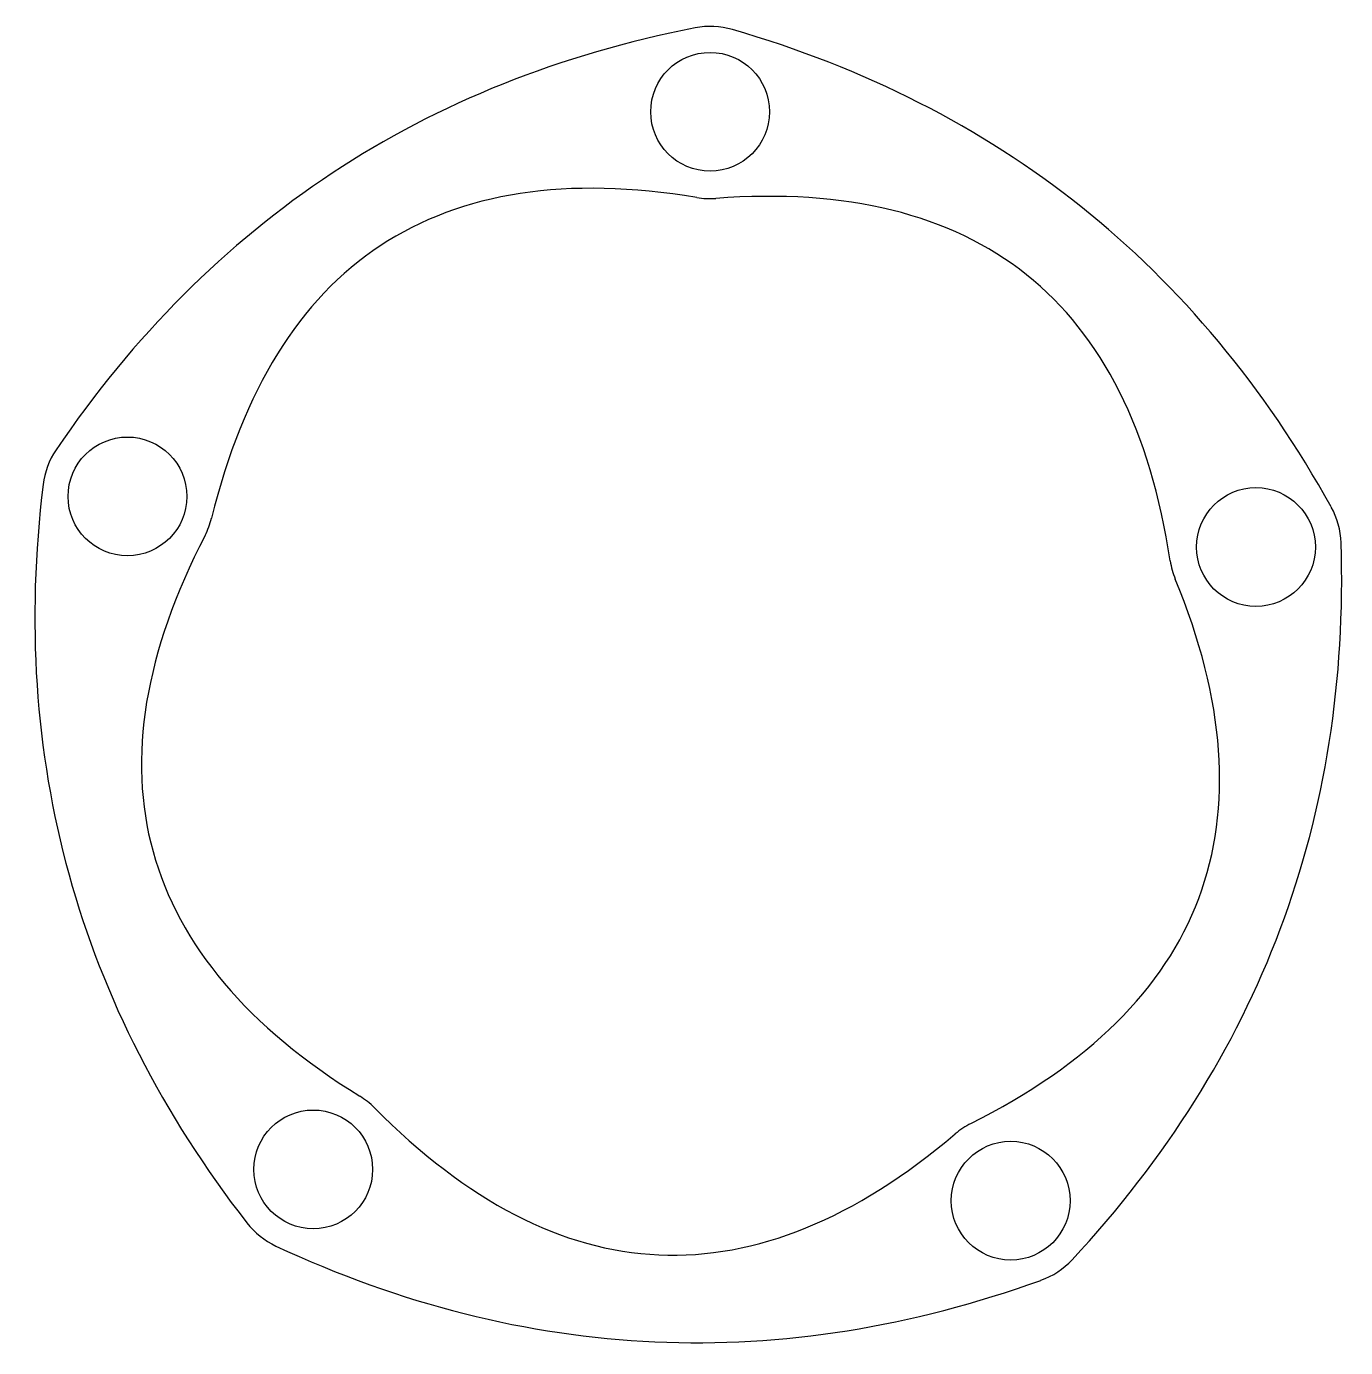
# Model space of a CAD drawing. Header units: millimetres. Extents: x -16.6 to 16.7, y -16.2 to 17.1.
import ezdxf

# ---------------------------------------------------------------- set-up
doc = ezdxf.new("R2010")
doc.units = ezdxf.units.MM

msp = doc.modelspace()

# ---------------------------------------------------------------- linework, layer by layer
at = {"color": 7, "linetype": 'Continuous', "lineweight": 25}
for centre in [(0.672, 14.985), (-14.044, 5.27), (14.459, 3.992), (-9.352, -11.728), (8.264, -12.518)]:
    msp.add_circle(centre, 1.5, dxfattribs=at)
for centre, start, end in [((0.679, 15.141), 73.7942, 101.0709), ((0.663, 14.791), 260.5048, 274.3641), ((-14.19, 5.326), 145.8659, 173.068), ((-13.862, 5.201), 332.711, 346.1541), ((14.61, 4.033), 1.8689, 28.9963), ((14.271, 3.944), 188.722, 202.3751), ((-9.227, -11.579), 44.7218, 58.3715), ((8.161, -12.354), 116.722, 130.3751), ((-9.449, -11.851), 217.8686, 244.9963), ((8.35, -12.648), 289.7942, 317.0709)]:
    msp.add_arc(centre, 2, start, end, dxfattribs=at)
for points, knots in [([(0.295, 17.104), (-3.125, 16.434), (-9.231, 13.992), (-13.895, 9.324), (-15.845, 6.448)], [0.0220647, 0.0220647, 0.0220647, 0.0220647, 0.4999606, 0.9779224, 0.9779224, 0.9779224, 0.9779224]), ([(16.359, 5.003), (14.675, 8.042), (10.447, 13.11), (4.584, 16.089), (1.237, 17.061)], [0.0220091, 0.0220091, 0.0220091, 0.0220091, 0.5000407, 0.9779353, 0.9779353, 0.9779353, 0.9779353]), ([(0.333, 12.819), (-2.936, 13.366), (-8.291, 12.536), (-11.122, 7.959), (-11.92, 4.723)], [0.0118765, 0.0118765, 0.0118765, 0.0118765, 0.500004, 0.9885369, 0.9885369, 0.9885369, 0.9885369]), ([(12.294, 3.641), (11.789, 6.933), (9.379, 11.744), (4.12, 13.049), (0.815, 12.797)], [0.0116511, 0.0116511, 0.0116511, 0.0116511, 0.4999789, 0.9881228, 0.9881228, 0.9881228, 0.9881228]), ([(-16.175, 5.567), (-16.596, 2.107), (-16.16, -4.456), (-13.161, -10.335), (-11.028, -13.078)], [0.0219965, 0.0219965, 0.0219965, 0.0219965, 0.4999608, 0.9779909, 0.9779909, 0.9779909, 0.9779909]), ([(-12.084, 4.284), (-13.612, 1.323), (-14.491, -3.989), (-11.002, -8.137), (-8.178, -9.876)], [0.0114631, 0.0114631, 0.0114631, 0.0114631, 0.4999801, 0.988312, 0.988312, 0.988312, 0.988312]), ([(9.815, -14.01), (12.188, -11.459), (15.693, -5.894), (16.722, 0.625), (16.609, 4.098)], [0.0220647, 0.0220647, 0.0220647, 0.0220647, 0.4999593, 0.9779909, 0.9779909, 0.9779909, 0.9779909]), ([(7.261, -10.567), (10.236, -9.069), (14.068, -5.289), (13.684, 0.116), (12.421, 3.183)], [0.011651, 0.011651, 0.011651, 0.011651, 0.4999633, 0.9883082, 0.9883082, 0.9883082, 0.9883082]), ([(-7.806, -10.171), (-5.462, -12.538), (-0.683, -15.014), (4.339, -12.978), (6.865, -10.83)], [0.011648, 0.011648, 0.011648, 0.011648, 0.4999636, 0.9883083, 0.9883083, 0.9883083, 0.9883083]), ([(-10.295, -13.663), (-7.145, -15.132), (-0.746, -16.746), (5.749, -15.71), (9.028, -14.53)], [0.0220093, 0.0220093, 0.0220093, 0.0220093, 0.5000407, 0.9779353, 0.9779353, 0.9779353, 0.9779353])]:
    msp.add_open_spline(points, degree=3, knots=knots, dxfattribs=at)

doc.saveas('drawing.dxf')
